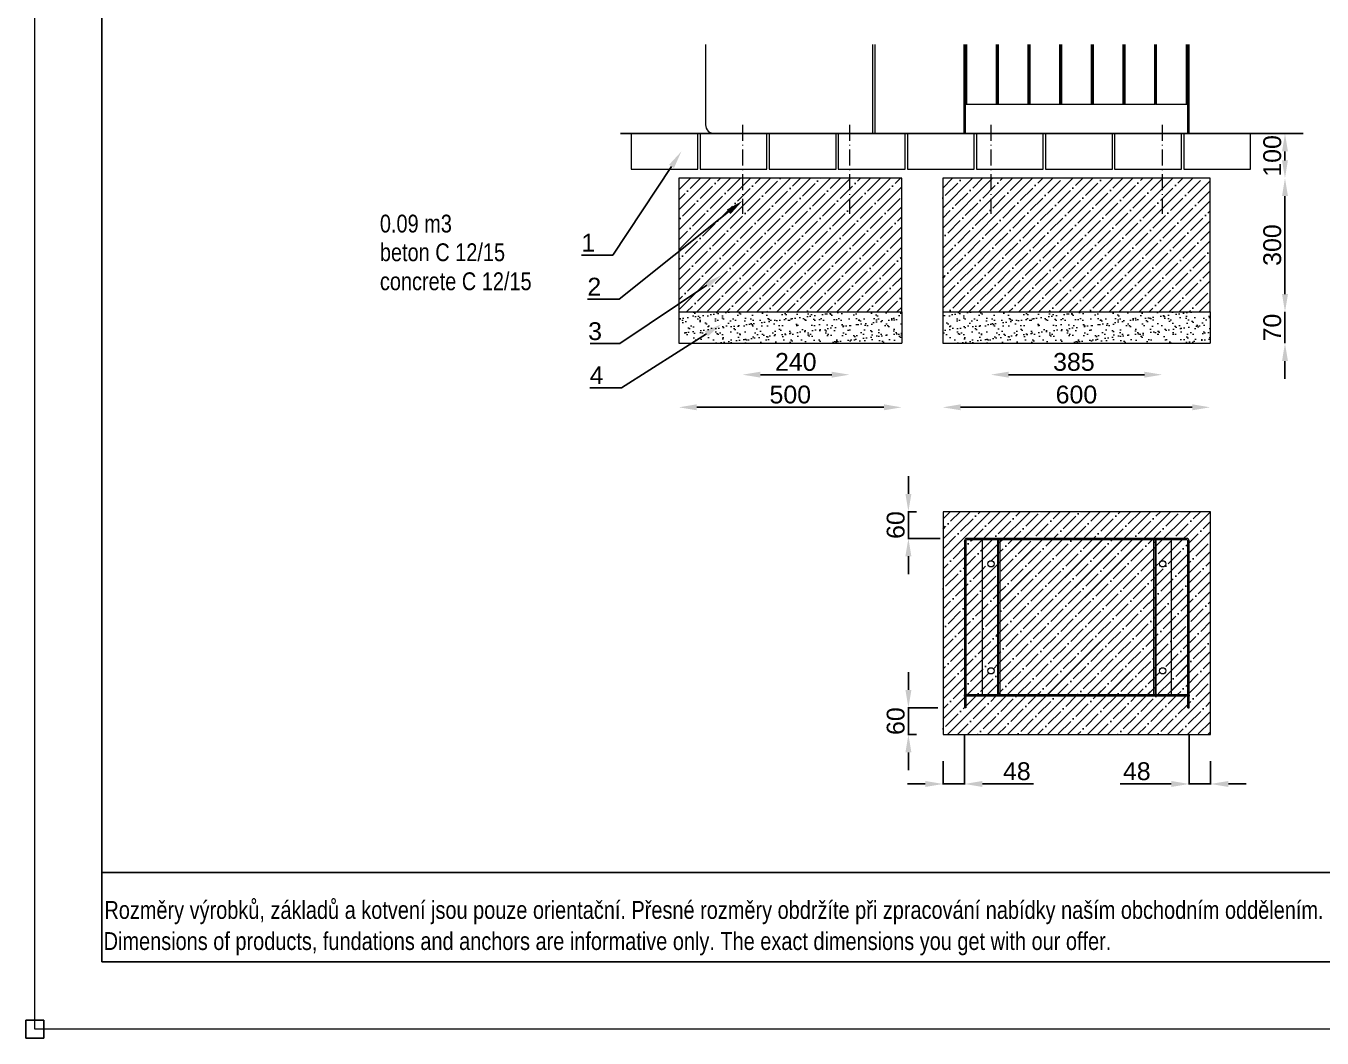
# Model space of a CAD drawing. Header units: millimetres. Extents: x -1511 to 5721, y -19897 to 4144.
# Drawn here: x -20 to 2888, y -20 to 2251 of the extents above; entities that cross this region are included whole.
import ezdxf
from ezdxf import colors
from ezdxf.entities.mleader import LeaderData, LeaderLine
from ezdxf.math import Vec2, Vec3

# ---------------------------------------------------------------- set-up
doc = ezdxf.new("R2010")
doc.units = ezdxf.units.MM
doc.linetypes.add('ACAD_ISO10W100', pattern=[18.5, 12, -3, 0.5, -3])
doc.linetypes.add('INCONTINUOUS', pattern=[200000.001, 200000, -0.001])
for name, color, linetype in [('KOTY', 3, 'INCONTINUOUS'), ('OBRYSOVA', 7, 'Continuous'), ('OSY', 1, 'ACAD_ISO10W100'), ('POSTAVY ATD', 8, 'Continuous'), ('SRAFY', 30, 'Continuous')]:
    doc.layers.add(name, color=color, linetype=linetype)
doc.layers.add('Nekreslit', color=6, linetype='Continuous', plot=False)
doc.styles.add('SEACAD_Arial', font='arial.ttf', dxfattribs={"width": 0.8})
doc.styles.get("Standard").update_dxf_attribs({"font": 'arial.ttf'})
doc.dimstyles.new('PROFI_CSN', dxfattribs={"dimscale": 0, "dimtxt": 3.5, "dimasz": 3, "dimexe": 1, "dimexo": 0, "dimgap": 1.5, "dimtad": 1, "dimlfac": -1, "dimdsep": 46, "dimtxsty": 'Standard', "dimcen": 0, "dimdle": 1, "dimclrd": 256, "dimclre": 256, "dimclrt": 256, "dimadec": 0, "dimazin": 0, "dimtfac": 0.6, "dimtmove": 0, "dimatfit": 1, "dimfxl": 1, "dimtolj": 1, "dimarcsym": 0})
pattern_1 = [(45, (3788.68, 1193.34), (-13.47038, 13.47038), []), (45, (3793.17, 1193.34), (-13.47038, 13.47038), []), (45, (3797.66, 1193.34), (-13.47038, 13.47038), []), (45, (3802.15, 1193.34), (-13.47038, 13.47038), [])]
pattern_2 = [(45, (-50, 0), (-22.45064, 22.45064), []), (45, (-27.55, 0), (-22.45064, 22.45064), [39.6875, -7.9375, 0, -7.9375])]

# ---------------------------------------------------------------- blocks, each defined once
blk = doc.blocks.new('*D1')
at = {"layer": 'DEFPOINTS', "color": 0, "transparency": 16777216}
for p in [(2560, 1608.9), (2804.9, 1608.9), (2560, 1538.9)]:
    blk.add_point(p, dxfattribs=at)
at = {"layer": 'KOTY', "color": 7, "lineweight": -2, "transparency": 16777216}
for p, q in [((2804.9, 1648.9), (2804.9, 1688.9)), ((2804.9, 1538.9), (2804.9, 1608.9)), ((2804.9, 1498.9), (2804.9, 1458.9))]:
    blk.add_line(p, q, dxfattribs=at)
at = {"layer": 'KOTY', "color": 7, "transparency": 16777216}
for points in [[(2798.3, 1648.9), (2811.6, 1648.9), (2804.9, 1608.9)], [(2798.3, 1498.9), (2811.6, 1498.9), (2804.9, 1538.9)]]:
    blk.add_solid(points, dxfattribs=at)
at = {"layer": 'KOTY', "color": 7, "lineweight": 13, "transparency": 16777216, "insert": (2776.5, 1573.9), "char_height": 40, "attachment_point": 5, "rotation": 90}
blk.add_mtext('\\A1;70', dxfattribs=at)
blk = doc.blocks.new('*D6')
at = {"layer": 'DEFPOINTS', "color": 0, "transparency": 16777216}
for p in [(2560, 1909), (2804.9, 1909), (2560, 1608.9)]:
    blk.add_point(p, dxfattribs=at)
at = {"layer": 'KOTY', "color": 7, "lineweight": -2, "transparency": 16777216}
blk.add_line((2804.9, 1648.9), (2804.9, 1869), dxfattribs=at)
at = {"layer": 'KOTY', "color": 7, "transparency": 16777216}
for points in [[(2798.3, 1869), (2811.6, 1869), (2804.9, 1909)], [(2798.3, 1648.9), (2811.6, 1648.9), (2804.9, 1608.9)]]:
    blk.add_solid(points, dxfattribs=at)
at = {"layer": 'KOTY', "color": 7, "lineweight": 15, "transparency": 16777216, "insert": (2776.5, 1759), "char_height": 40, "attachment_point": 5, "rotation": 90}
blk.add_mtext('\\A1;300', dxfattribs=at)
blk = doc.blocks.new('*D7')
at = {"layer": 'DEFPOINTS', "color": 0, "transparency": 16777216}
for p in [(2037, 1538.9), (2637, 1538.9), (2637, 1395)]:
    blk.add_point(p, dxfattribs=at)
at = {"layer": 'KOTY', "color": 7, "lineweight": -2, "transparency": 16777216}
blk.add_line((2077, 1395), (2597, 1395), dxfattribs=at)
at = {"layer": 'KOTY', "color": 7, "transparency": 16777216}
for points in [[(2077, 1401.7), (2077, 1388.4), (2037, 1395)], [(2597, 1401.7), (2597, 1388.4), (2637, 1395)]]:
    blk.add_solid(points, dxfattribs=at)
at = {"layer": 'KOTY', "color": 7, "lineweight": 15, "transparency": 16777216, "insert": (2337, 1423.5), "char_height": 40, "attachment_point": 5}
blk.add_mtext('\\A1;600', dxfattribs=at)
blk = doc.blocks.new('*D9')
at = {"layer": 'DEFPOINTS', "color": 0, "transparency": 16777216}
for p in [(2410, 2009), (2410, 1909), (2804.9, 1909)]:
    blk.add_point(p, dxfattribs=at)
at = {"layer": 'POSTAVY ATD', "color": 7, "lineweight": -2, "transparency": 16777216}
blk.add_line((2804.9, 1969), (2804.9, 1949), dxfattribs=at)
at = {"layer": 'POSTAVY ATD', "color": 7, "transparency": 16777216}
for points in [[(2798.3, 1969), (2811.6, 1969), (2804.9, 2009)], [(2798.3, 1949), (2811.6, 1949), (2804.9, 1909)]]:
    blk.add_solid(points, dxfattribs=at)
at = {"layer": 'POSTAVY ATD', "color": 7, "lineweight": 15, "transparency": 16777216, "insert": (2776.5, 1959), "char_height": 40, "attachment_point": 5, "rotation": 90}
blk.add_mtext('\\A1;100', dxfattribs=at)
blk = doc.blocks.new('*D10')
at = {"layer": 'DEFPOINTS', "color": 0, "transparency": 16777216}
for p in [(2144.6, 1829), (2529.4, 1829), (2529.4, 1468.2)]:
    blk.add_point(p, dxfattribs=at)
at = {"layer": 'KOTY', "color": 7, "lineweight": -2, "transparency": 16777216}
blk.add_line((2184.6, 1468.2), (2489.4, 1468.2), dxfattribs=at)
at = {"layer": 'KOTY', "color": 7, "transparency": 16777216}
for points in [[(2184.6, 1474.9), (2184.6, 1461.6), (2144.6, 1468.2)], [(2489.4, 1474.9), (2489.4, 1461.6), (2529.4, 1468.2)]]:
    blk.add_solid(points, dxfattribs=at)
at = {"layer": 'KOTY', "color": 7, "lineweight": 15, "transparency": 16777216, "insert": (2331.3, 1496.7), "char_height": 40, "attachment_point": 5}
blk.add_mtext('\\A1;385', dxfattribs=at)
blk = doc.blocks.new('*D24')
at = {"layer": 'DEFPOINTS', "color": 0, "transparency": 16777216}
for p in [(1445, 1538.9), (1945, 1538.9), (1945, 1395)]:
    blk.add_point(p, dxfattribs=at)
at = {"layer": 'KOTY', "color": 7, "lineweight": -2, "transparency": 16777216}
blk.add_line((1485, 1395), (1905, 1395), dxfattribs=at)
at = {"layer": 'KOTY', "color": 7, "transparency": 16777216}
for points in [[(1485, 1401.7), (1485, 1388.4), (1445, 1395)], [(1905, 1401.7), (1905, 1388.4), (1945, 1395)]]:
    blk.add_solid(points, dxfattribs=at)
at = {"layer": 'KOTY', "color": 7, "lineweight": 15, "transparency": 16777216, "insert": (1695, 1423.5), "char_height": 40, "attachment_point": 5}
blk.add_mtext('\\A1;500', dxfattribs=at)
blk = doc.blocks.new('*D25')
at = {"layer": 'DEFPOINTS', "color": 0, "transparency": 16777216}
for p in [(1588, 1829), (1828, 1829), (1828, 1468.2)]:
    blk.add_point(p, dxfattribs=at)
at = {"layer": 'KOTY', "color": 7, "lineweight": -2, "transparency": 16777216}
blk.add_line((1628, 1468.2), (1788, 1468.2), dxfattribs=at)
at = {"layer": 'KOTY', "color": 7, "transparency": 16777216}
for points in [[(1628, 1474.9), (1628, 1461.6), (1588, 1468.2)], [(1788, 1474.9), (1788, 1461.6), (1828, 1468.2)]]:
    blk.add_solid(points, dxfattribs=at)
at = {"layer": 'KOTY', "color": 7, "lineweight": 15, "transparency": 16777216, "insert": (1707.3, 1496.6), "char_height": 40, "attachment_point": 5}
blk.add_mtext('\\A1;240', dxfattribs=at)
blk = doc.blocks.new('*D29')
at = {"layer": 'DEFPOINTS', "color": 0, "transparency": 16777216}
for p in [(1960, 1160.9), (2037.9, 1160.9), (2090.9, 1100.9)]:
    blk.add_point(p, dxfattribs=at)
at = {"layer": 'KOTY', "color": 7, "lineweight": -2, "transparency": 16777216}
for p, q in [((1960, 1200.9), (1960, 1240.9)), ((1977.9, 1160.9), (1959, 1160.9)), ((1960, 1100.9), (1960, 1160.9)), ((2030.9, 1100.9), (1959, 1100.9)), ((1960, 1060.9), (1960, 1020.9))]:
    blk.add_line(p, q, dxfattribs=at)
at = {"layer": 'KOTY', "color": 7, "transparency": 16777216}
for points in [[(1953.3, 1200.9), (1966.7, 1200.9), (1960, 1160.9)], [(1953.3, 1060.9), (1966.7, 1060.9), (1960, 1100.9)]]:
    blk.add_solid(points, dxfattribs=at)
at = {"layer": 'KOTY', "color": 7, "lineweight": 15, "transparency": 16777216, "insert": (1931.6, 1130.9), "char_height": 40, "attachment_point": 5, "rotation": 90}
blk.add_mtext('\\A1;60', dxfattribs=at)
blk = doc.blocks.new('*D30')
at = {"layer": 'DEFPOINTS', "color": 0, "transparency": 16777216}
for p in [(2085.9, 720.9), (2037.9, 660.9), (2085.9, 550)]:
    blk.add_point(p, dxfattribs=at)
at = {"layer": 'KOTY', "color": 7, "lineweight": -2, "transparency": 16777216}
for p, q in [((2085.9, 660.9), (2085.9, 549)), ((2037.9, 600.9), (2037.9, 549)), ((1997.9, 550), (1957.9, 550)), ((2037.9, 550), (2085.9, 550)), ((2125.9, 550), (2240.8, 550))]:
    blk.add_line(p, q, dxfattribs=at)
at = {"layer": 'KOTY', "color": 7, "transparency": 16777216}
for points in [[(1997.9, 556.7), (1997.9, 543.3), (2037.9, 550)], [(2125.9, 556.7), (2125.9, 543.3), (2085.9, 550)]]:
    blk.add_solid(points, dxfattribs=at)
at = {"layer": 'KOTY', "color": 7, "lineweight": 15, "transparency": 16777216, "insert": (2203.3, 578.4), "char_height": 40, "attachment_point": 5}
blk.add_mtext('\\A1;48', dxfattribs=at)
blk = doc.blocks.new('*D32')
at = {"layer": 'DEFPOINTS', "color": 0, "transparency": 16777216}
for p in [(2085.9, 720.9), (1960, 661), (2037.9, 661)]:
    blk.add_point(p, dxfattribs=at)
at = {"layer": 'KOTY', "color": 7, "lineweight": -2, "transparency": 16777216}
for p, q in [((1960, 760.9), (1960, 800.9)), ((2025.9, 720.9), (1959, 720.9)), ((1960, 720.9), (1960, 661)), ((1977.9, 661), (1959, 661)), ((1960, 621), (1960, 581))]:
    blk.add_line(p, q, dxfattribs=at)
at = {"layer": 'KOTY', "color": 7, "transparency": 16777216}
for points in [[(1953.3, 760.9), (1966.7, 760.9), (1960, 720.9)], [(1953.3, 621), (1966.7, 621), (1960, 661)]]:
    blk.add_solid(points, dxfattribs=at)
at = {"layer": 'KOTY', "color": 7, "lineweight": 15, "transparency": 16777216, "insert": (1931.6, 691), "char_height": 40, "attachment_point": 5, "rotation": 90}
blk.add_mtext('\\A1;60', dxfattribs=at)
blk = doc.blocks.new('*D39')
at = {"layer": 'DEFPOINTS', "color": 0, "transparency": 16777216}
for p in [(2589.9, 720.9), (2637.9, 660.9), (2637.9, 550)]:
    blk.add_point(p, dxfattribs=at)
at = {"layer": 'KOTY', "color": 7, "lineweight": -2, "transparency": 16777216}
for p, q in [((2589.9, 660.9), (2589.9, 549)), ((2637.9, 600.9), (2637.9, 549)), ((2549.9, 550), (2434.9, 550)), ((2637.9, 550), (2589.9, 550)), ((2677.9, 550), (2717.9, 550))]:
    blk.add_line(p, q, dxfattribs=at)
at = {"layer": 'KOTY', "color": 7, "transparency": 16777216}
for points in [[(2549.9, 556.7), (2549.9, 543.3), (2589.9, 550)], [(2677.9, 556.7), (2677.9, 543.3), (2637.9, 550)]]:
    blk.add_solid(points, dxfattribs=at)
at = {"layer": 'KOTY', "color": 7, "lineweight": 15, "transparency": 16777216, "insert": (2472.4, 578.4), "char_height": 40, "attachment_point": 5}
blk.add_mtext('\\A1;48', dxfattribs=at)

msp = doc.modelspace()

# ---------------------------------------------------------------- hatches: boundary and pattern name
at = {"transparency": 33554610}
h = msp.add_hatch(dxfattribs=at)
h.set_pattern_fill('ANSI35', color=9, scale=5)
h.set_pattern_definition([(45, (-123.966, -9e-13), (-22.45064, 22.45064), []), (45, (-101.515, -9e-13), (-22.45064, 22.45064), [39.6875, -7.9375, 0, -7.9375])])
h.paths.add_polyline_path([(1945, 1909), (1445, 1909), (1445, 1608.9), (1945, 1608.9)])
h = msp.add_hatch(dxfattribs=at)
h.set_pattern_fill('ANSI35', color=9, scale=5)
h.set_pattern_definition([(45, (4540.318, -100), (-22.45064, 22.45064), []), (45, (4562.77, -100), (-22.45064, 22.45064), [39.6875, -7.9375, 0, -7.9375])])
h.paths.add_polyline_path([(2037, 1608.9), (2637, 1608.9), (2637, 1909), (2037, 1909)])
h = msp.add_hatch(dxfattribs=at)
h.set_pattern_fill('ANSI35', color=9, scale=5)
h.set_pattern_definition(pattern_2)
h.paths.add_polyline_path([(2037.9, 660.9), (2637.9, 660.9), (2637.9, 1160.9), (2037.9, 1160.9)])
h.paths.add_polyline_path([(2125.5, 1097.9), (2090.9, 1097.9, 0.414214), (2088.9, 1095.9), (2088.9, 749.9), (2125.5, 749.9)], flags=16)
h.paths.add_polyline_path([(2588.3, 746.9), (2588.3, 750), (2586.9, 750), (2087.5, 746.9)], flags=16)
edge = h.paths.add_edge_path(flags=16)
edge.add_line((2160.5, 1092.9), (2162.5, 1097.9))
edge.add_line((2162.5, 1097.9), (2162.5, 755.6))
edge.add_spline(control_points=[(2162.5, 755.6), (2162.5, 755.4), (2162.5, 755.2), (2162.5, 754.9)], knot_values=[0, 0, 0, 0, 0.113095, 0.113095, 0.113095, 0.113095], degree=3, periodic=0)
edge.add_line((2162.5, 754.9), (2162.5, 755.6))
edge.add_spline(control_points=[(2162.5, 755.6), (2162.5, 755.8), (2162.4, 756.1), (2162.4, 756.6), (2162.3, 757), (2162.1, 757.2), (2161.9, 757.3), (2161.7, 757.3), (2161.4, 757.1), (2161.1, 756.8), (2160.7, 756.3), (2160.5, 755.6), (2160.5, 755.1), (2160.5, 754.9)], knot_values=[0.113095, 0.113095, 0.113095, 0.113095, 0.184451, 0.293735, 0.375394, 0.437312, 0.489201, 0.541225, 0.591165, 0.663476, 0.763331, 0.917969, 1, 1, 1, 1], degree=3, periodic=0)
edge.add_spline(control_points=[(2160.5, 754.9), (2160.5, 755.1), (2160.5, 755.5), (2160.9, 756.1), (2161.5, 756.6), (2162, 756.8), (2162.3, 756.9)], knot_values=[0, 0, 0, 0, 0.194891, 0.403606, 0.684341, 1, 1, 1, 1], degree=3, periodic=0)
edge.add_spline(control_points=[(2162.5, 755.6), (2162.5, 755.8), (2162.4, 756.1), (2162.4, 756.6), (2162.3, 757), (2162.1, 757.2), (2161.9, 757.3), (2161.7, 757.3), (2161.4, 757.1), (2161.1, 756.8), (2160.7, 756.3), (2160.5, 755.6), (2160.5, 755.1), (2160.5, 754.9)], knot_values=[0.113095, 0.113095, 0.113095, 0.113095, 0.184451, 0.293735, 0.375394, 0.437312, 0.489201, 0.541225, 0.591165, 0.663476, 0.763331, 0.917969, 1, 1, 1, 1], degree=3, periodic=0)
edge.add_line((2160.5, 754.9), (2160.5, 1092.9))
h.paths.add_polyline_path([(2138.5, 1043.9, -1), (2152.5, 1043.9, -1)], flags=16)
h.paths.add_polyline_path([(2152.5, 803.9, -1), (2138.5, 803.9, -1)], flags=16)
h.paths.add_polyline_path([(2088.9, 746.8), (2088.9, 720.9), (2085.9, 720.9), (2085.9, 746.8)], flags=16)
edge = h.paths.add_edge_path(flags=16)
edge.add_spline(control_points=[(2513.3, 1092.2), (2513.2, 1092.5), (2513.3, 1092.7), (2513.3, 1092.9)], knot_values=[0, 0, 0, 0, 0.113095, 0.113095, 0.113095, 0.113095], degree=3, periodic=0)
edge.add_line((2513.3, 1092.9), (2513.3, 1092.2))
edge.add_spline(control_points=[(2513.3, 1092.2), (2513.3, 1092.1), (2513.3, 1091.7), (2513.3, 1091.3), (2513.4, 1091), (2513.4, 1091)], knot_values=[0.113095, 0.113095, 0.113095, 0.113095, 0.184451, 0.293735, 0.349777, 0.349777, 0.349777, 0.349777], degree=3, periodic=0)
edge.add_spline(control_points=[(2513.4, 1091), (2513.7, 1091.1), (2514.2, 1091.3), (2514.8, 1091.8), (2515.2, 1092.4), (2515.2, 1092.7), (2515.3, 1092.9)], knot_values=[0.048573, 0.048573, 0.048573, 0.048573, 0.352116, 0.617896, 0.815492, 1, 1, 1, 1], degree=3, periodic=0)
edge.add_line((2515.3, 1092.9), (2515.3, 754.9))
edge.add_line((2515.3, 754.9), (2513.3, 749.9))
edge.add_line((2513.3, 749.9), (2513.3, 1092.2))
h.paths.add_polyline_path([(2537.3, 1043.9, -1), (2523.3, 1043.9, -1)], flags=16)
h.paths.add_polyline_path([(2537.3, 803.9, -1), (2523.3, 803.9, -1)], flags=16)
h.paths.add_polyline_path([(2586.9, 746.8), (2589.9, 746.8), (2589.9, 720.9), (2586.9, 720.9)], flags=16)
at = {"linetype": 'Continuous', "lineweight": 0}
h = msp.add_hatch(dxfattribs=at)
h.set_pattern_fill('DIN 201 OCEL A OCELOVÁ LITINA', style=0, pattern_type=2)
h.set_pattern_definition(pattern_1)
edge = h.paths.add_edge_path(flags=0)
edge.add_line((2584.9, 1100.9), (2090.9, 1100.9))
edge.add_arc((2090.9, 1095.9), 5, 90, 180)
edge.add_line((2085.9, 1095.9), (2085.9, 750))
edge.add_line((2085.9, 750), (2088.9, 750))
edge.add_line((2088.9, 750), (2088.9, 1095.9))
edge.add_arc((2090.9, 1095.9), 2, 90, 180, ccw=False)
edge.add_line((2090.9, 1097.9), (2584.9, 1097.9))
edge.add_arc((2584.9, 1095.9), 2, 0, 90, ccw=False)
edge.add_line((2586.9, 1095.9), (2586.9, 750))
edge.add_line((2586.9, 750), (2589.9, 750))
edge.add_line((2589.9, 750), (2589.9, 1095.9))
edge.add_arc((2584.9, 1095.9), 5, 0, 90)
at = {"transparency": 33554610}
h = msp.add_hatch(dxfattribs=at)
h.set_pattern_fill('ANSI35', color=9, scale=5)
h.set_pattern_definition(pattern_2)
h.paths.add_polyline_path([(2125.5, 1097.9), (2090.9, 1097.9, 0.414214), (2088.9, 1095.9), (2088.9, 749.9), (2125.5, 749.9)])
h.paths.add_polyline_path([(2165.5, 749.9), (2510.3, 749.9), (2510.3, 1097.9), (2165.5, 1097.9)])
h.paths.add_polyline_path([(2550.3, 749.9), (2586.9, 749.9), (2586.9, 750), (2586.9, 1095.9, 0.414214), (2584.9, 1097.9), (2550.3, 1097.9)])
at = {"linetype": 'Continuous', "lineweight": 0}
h = msp.add_hatch(dxfattribs=at)
h.set_pattern_fill('DIN 201 OCEL A OCELOVÁ LITINA', style=0, pattern_type=2)
h.set_pattern_definition(pattern_1)
h.paths.add_polyline_path([(2088.9, 746.8), (2085.9, 746.8), (2085.9, 720.9), (2088.9, 720.9)], flags=0)
h = msp.add_hatch(dxfattribs=at)
h.set_pattern_fill('DIN 201 OCEL A OCELOVÁ LITINA', style=0, pattern_type=2)
h.set_pattern_definition(pattern_1)
h.paths.add_polyline_path([(2087.5, 746.9), (2588.3, 746.9), (2588.3, 749.9), (2087.5, 749.9)], flags=0)
h = msp.add_hatch(dxfattribs=at)
h.set_pattern_fill('DIN 201 OCEL A OCELOVÁ LITINA', style=0, pattern_type=2)
h.set_pattern_definition(pattern_1)
h.paths.add_polyline_path([(2586.9, 720.9), (2589.9, 720.9), (2589.9, 746.8), (2586.9, 746.8)], flags=0)
at = {"layer": 'SRAFY', "lineweight": 15}
h = msp.add_hatch(dxfattribs=at)
h.set_pattern_fill('AR-SAND', color=9, scale=0.5, style=0)
h.set_pattern_definition([(37.5, (78.035, -9e-13), (-0.80002, 24.47066), [0, -19.304, 0, -21.59, 0, -20.6375]), (7.5, (78.035, -9e-13), (22.47616, 35.84126), [0, -10.414, 0, -17.399, 0, -6.6675]), (327.5, (62.414, -9e-13), (39.54962, 0.07186), [0, -6.35, 0, -22.86, 0, -29.845]), (317.5, (62.414, -9e-13), (38.1778, 11.14647), [0, -3.175, 0, -14.986, 0, -17.145])])
h.paths.add_polyline_path([(1445, 1608.9), (1445, 1538.9), (1945, 1538.9), (1945, 1608.9)])
h = msp.add_hatch(dxfattribs=at)
h.set_pattern_fill('AR-SAND', color=9, scale=0.5, style=0)
h.set_pattern_definition([(37.5, (620.035, 9e-13), (-0.80002, 24.47066), [0, -19.304, 0, -21.59, 0, -20.6375]), (7.5, (620.035, 9e-13), (22.47616, 35.84126), [0, -10.414, 0, -17.399, 0, -6.6675]), (327.5, (604.414, 9e-13), (39.54962, 0.07186), [0, -6.35, 0, -22.86, 0, -29.845]), (317.5, (604.414, 9e-13), (38.17782, 11.14647), [0, -3.175, 0, -14.986, 0, -17.145])])
h.paths.add_polyline_path([(2037, 1608.9), (2037, 1538.9), (2637, 1538.9), (2637, 1608.9)])

# ---------------------------------------------------------------- linework, layer by layer
at = {"color": 7, "linetype": 'Continuous', "lineweight": 15}
for p, q in [((1505, 2209), (1505, 2029)), ((1880, 2009), (1880, 2209)), ((1885, 2209), (1885, 2009)), ((2085, 2029), (2085, 2209)), ((2088, 2029), (2088, 2209)), ((2089, 2074.5), (2089, 2209)), ((2091, 2074.5), (2091, 2209)), ((2157, 2209), (2157, 2074.5)), ((2159, 2209), (2159, 2074.5)), ((2160, 2074.5), (2160, 2209)), ((2162, 2074.5), (2162, 2209)), ((2228, 2209), (2228, 2074.5)), ((2230, 2209), (2230, 2074.5)), ((2231, 2074.5), (2231, 2209)), ((2233, 2074.5), (2233, 2209)), ((2299, 2209), (2299, 2074.5)), ((2301, 2209), (2301, 2074.5)), ((2302, 2074.5), (2302, 2209)), ((2304, 2074.5), (2304, 2209)), ((2370, 2209), (2370, 2074.5)), ((2372, 2209), (2372, 2074.5)), ((2373, 2074.5), (2373, 2209)), ((2375, 2074.5), (2375, 2209)), ((2441, 2209), (2441, 2074.5)), ((2443, 2209), (2443, 2074.5)), ((2444, 2074.5), (2444, 2209)), ((2446, 2074.5), (2446, 2209)), ((2512, 2209), (2512, 2074.5)), ((2514, 2209), (2514, 2074.5)), ((2515, 2074.5), (2515, 2209)), ((2517, 2074.5), (2517, 2209)), ((2583, 2209), (2583, 2074.5)), ((2585, 2209), (2585, 2074.5)), ((2586, 2209), (2586, 2029)), ((2589, 2209), (2589, 2029)), ((2088, 2109), (2089, 2109)), ((2159, 2109), (2160, 2109)), ((2230, 2109), (2231, 2109)), ((2301, 2109), (2302, 2109)), ((2372, 2109), (2373, 2109)), ((2443, 2109), (2444, 2109)), ((2514, 2109), (2515, 2109)), ((2585, 2109), (2586, 2109)), ((2091, 2074.5), (2089, 2074.5)), ((2157, 2074.5), (2091, 2074.5)), ((2159, 2074.5), (2157, 2074.5)), ((2162, 2074.5), (2160, 2074.5)), ((2228, 2074.5), (2162, 2074.5)), ((2230, 2074.5), (2228, 2074.5)), ((2233, 2074.5), (2231, 2074.5)), ((2299, 2074.5), (2233, 2074.5)), ((2301, 2074.5), (2299, 2074.5)), ((2304, 2074.5), (2302, 2074.5)), ((2370, 2074.5), (2304, 2074.5)), ((2372, 2074.5), (2370, 2074.5)), ((2375, 2074.5), (2373, 2074.5)), ((2441, 2074.5), (2375, 2074.5)), ((2443, 2074.5), (2441, 2074.5)), ((2446, 2074.5), (2444, 2074.5)), ((2512, 2074.5), (2446, 2074.5)), ((2514, 2074.5), (2512, 2074.5)), ((2517, 2074.5), (2515, 2074.5)), ((2583, 2074.5), (2517, 2074.5)), ((2585, 2074.5), (2583, 2074.5)), ((1525, 2009), (1530.9, 2009)), ((1880, 2009), (1530.9, 2009)), ((1885, 2009), (1880, 2009)), ((2088, 2029), (2085, 2029)), ((2085, 2009), (2085, 2029)), ((2085, 2009), (2088, 2009)), ((2088, 2009), (2088, 2029)), ((2586, 2009), (2088, 2009)), ((2589, 2029), (2586, 2029)), ((2586, 2029), (2586, 2009)), ((2589, 2009), (2586, 2009)), ((2589, 2029), (2589, 2009)), ((2085.9, 1095.9), (2085.9, 750)), ((2088.9, 1095.9), (2088.9, 750)), ((2584.9, 1100.9), (2090.9, 1100.9)), ((2584.9, 1097.9), (2090.9, 1097.9)), ((2125.5, 1097.9), (2125.5, 749.9)), ((2160.5, 1092.9), (2160.5, 1097.9)), ((2160.5, 754.9), (2160.5, 1092.9)), ((2162.5, 749.9), (2162.5, 1097.9)), ((2165.5, 1097.9), (2165.5, 749.9)), ((2510.3, 749.9), (2510.3, 1097.9)), ((2513.3, 1097.9), (2513.3, 749.9)), ((2515.3, 1097.9), (2515.3, 1092.9)), ((2515.3, 1092.9), (2515.3, 754.9)), ((2550.3, 749.9), (2550.3, 1097.9)), ((2586.9, 750), (2586.9, 1095.9)), ((2589.9, 750), (2589.9, 1095.9)), ((2085.9, 750), (2088.9, 750)), ((2085.9, 746.8), (2085.9, 750)), ((2088.9, 746.8), (2085.9, 746.8)), ((2085.9, 746.8), (2085.9, 720.9)), ((2087.5, 746.9), (2087.5, 749.9)), ((2588.3, 749.9), (2087.5, 749.9)), ((2588.3, 746.9), (2087.5, 746.9)), ((2088.9, 749.9), (2088.9, 750)), ((2088.9, 746.8), (2088.9, 746.9)), ((2088.9, 746.8), (2088.9, 720.9)), ((2160.5, 749.9), (2160.5, 754.9)), ((2515.3, 754.9), (2515.3, 749.9)), ((2586.9, 750), (2589.9, 750)), ((2586.9, 750), (2586.9, 749.9)), ((2586.9, 746.9), (2586.9, 746.8)), ((2589.9, 746.8), (2586.9, 746.8)), ((2586.9, 720.9), (2586.9, 746.8)), ((2588.3, 746.9), (2588.3, 749.9)), ((2589.9, 750), (2589.9, 746.8)), ((2589.9, 720.9), (2589.9, 746.8)), ((2088.9, 720.9), (2085.9, 720.9)), ((2586.9, 720.9), (2589.9, 720.9))]:
    msp.add_line(p, q, dxfattribs=at)
for centre in [(2145.5, 1043.9), (2530.3, 1043.9), (2145.5, 803.9), (2530.3, 803.9)]:
    msp.add_circle(centre, 7, dxfattribs=at)
for centre, radius, start, end in [((1525, 2029), 20, 180, 270), ((2090.9, 1095.9), 5, 90, 180), ((2090.9, 1095.9), 2, 90, 180), ((2584.9, 1095.9), 5, 0, 90), ((2584.9, 1095.9), 2, 0, 90)]:
    msp.add_arc(centre, radius, start, end, dxfattribs=at)
for points, knots in [([(2160.5, 1092.9), (2160.5, 1092.8), (2160.5, 1092.4), (2160.8, 1091.9), (2161.4, 1091.4), (2162, 1091), (2162.3, 1090.9), (2162.3, 1090.9)], [0, 0, 0, 0, 0.171935, 0.342845, 0.617583, 0.989417, 1, 1, 1, 1]), ([(2160.5, 1092.9), (2160.5, 1092.6), (2160.5, 1091.9), (2160.9, 1091.2), (2161.2, 1090.9), (2161.6, 1090.7), (2161.8, 1090.6), (2162, 1090.6), (2162.2, 1090.7), (2162.4, 1091), (2162.4, 1091.6), (2162.5, 1092.3), (2162.5, 1092.8), (2162.5, 1092.9)], [0, 0, 0, 0, 0.184451, 0.293735, 0.375394, 0.437312, 0.489201, 0.541225, 0.591165, 0.663476, 0.763331, 0.917969, 1, 1, 1, 1]), ([(2513.3, 1092.9), (2513.3, 1092.6), (2513.2, 1091.9), (2513.3, 1091.2), (2513.4, 1090.9), (2513.6, 1090.7), (2513.8, 1090.6), (2514, 1090.6), (2514.3, 1090.7), (2514.6, 1091), (2515, 1091.6), (2515.2, 1092.3), (2515.2, 1092.8), (2515.3, 1092.9)], [0, 0, 0, 0, 0.184451, 0.293735, 0.375394, 0.437312, 0.489201, 0.541225, 0.591165, 0.663476, 0.763331, 0.917969, 1, 1, 1, 1]), ([(2513.3, 1090.9), (2513.6, 1091), (2514.1, 1091.2), (2514.8, 1091.8), (2515.2, 1092.4), (2515.2, 1092.7), (2515.3, 1092.9)], [0, 0, 0, 0, 0.352116, 0.617896, 0.815492, 1, 1, 1, 1]), ([(2162.5, 754.9), (2162.5, 755.3), (2162.5, 755.9), (2162.4, 756.6), (2162.3, 757), (2162.1, 757.2), (2161.9, 757.3), (2161.7, 757.3), (2161.4, 757.1), (2161.1, 756.8), (2160.7, 756.3), (2160.5, 755.6), (2160.5, 755.1), (2160.5, 754.9)], [0, 0, 0, 0, 0.184451, 0.293735, 0.375394, 0.437312, 0.489201, 0.541225, 0.591165, 0.663476, 0.763331, 0.917969, 1, 1, 1, 1]), ([(2162.3, 756.9), (2162, 756.8), (2161.5, 756.6), (2160.9, 756.1), (2160.5, 755.5), (2160.5, 755.1), (2160.5, 754.9)], [0, 0, 0, 0, 0.315659, 0.596394, 0.805109, 1, 1, 1, 1]), ([(2515.3, 754.9), (2515.2, 755.3), (2515.2, 755.9), (2514.8, 756.6), (2514.5, 757), (2514.1, 757.2), (2513.9, 757.3), (2513.7, 757.3), (2513.5, 757.1), (2513.3, 756.8), (2513.3, 756.3), (2513.3, 755.6), (2513.3, 755.1), (2513.3, 754.9)], [0, 0, 0, 0, 0.184451, 0.293735, 0.375394, 0.437312, 0.489201, 0.541225, 0.591165, 0.663476, 0.763331, 0.917969, 1, 1, 1, 1]), ([(2515.3, 754.9), (2515.2, 755.1), (2515.2, 755.4), (2514.9, 756), (2514.3, 756.5), (2513.7, 756.8), (2513.4, 756.9), (2513.4, 756.9)], [0, 0, 0, 0, 0.1719351, 0.342845, 0.6175835, 0.9894174, 1, 1, 1, 1])]:
    msp.add_open_spline(points, degree=3, knots=knots, dxfattribs=at)
at = {"layer": 'Nekreslit'}
msp.add_line((150.6, 351.1), (4190.6, 351.1), dxfattribs=at)
at = {"layer": 'Nekreslit', "color": 4, "lineweight": 15}
msp.add_lwpolyline([(5700.6, 0), (0, 0), (0, 4123.6), (5700.6, 4123.6)], close=True, dxfattribs=at)
at = {"layer": 'Nekreslit'}
msp.add_lwpolyline([(150.6, 151.1), (4190.6, 151.1), (4190.6, 4001.1), (150.6, 4001.1)], close=True, dxfattribs=at)
at = {"layer": 'OBRYSOVA'}
msp.add_lwpolyline([(-20, -20), (20, -20), (20, 20), (-20, 20)], close=True, dxfattribs=at)
at = {"layer": 'OSY', "color": 0, "lineweight": 15, "ltscale": 3}
for p, q in [((1588, 2029), (1588, 1829)), ((1828, 2029), (1828, 1829)), ((2144.6, 2029), (2144.6, 1829)), ((2529.4, 2029), (2529.4, 1829))]:
    msp.add_line(p, q, dxfattribs=at)
at = {"layer": 'POSTAVY ATD'}
msp.add_line((1313.7, 2009), (2846, 2009), dxfattribs=at)
at = {"layer": 'POSTAVY ATD', "color": 9, "lineweight": 15}
for p, q in [((1445, 1608.9), (1445, 1538.9)), ((1945, 1608.9), (1945, 1538.9)), ((2037, 1608.9), (2037, 1538.9)), ((2637, 1608.9), (2637, 1538.9)), ((1445, 1538.9), (1945, 1538.9)), ((2037, 1538.9), (2637, 1538.9))]:
    msp.add_line(p, q, dxfattribs=at)
at = {"layer": 'POSTAVY ATD', "lineweight": 15}
for p, q in [((1545, 1608.9), (1945, 1608.9)), ((2087, 1608.9), (2487, 1608.9))]:
    msp.add_line(p, q, dxfattribs=at)
for points in [[(1337.6, 1929), (1487.6, 1929), (1487.6, 2009), (1337.6, 2009)], [(1492.6, 1929), (1642.6, 1929), (1642.6, 2009), (1492.6, 2009)], [(1647.6, 1929), (1797.6, 1929), (1797.6, 2009), (1647.6, 2009)], [(1802.6, 1929), (1952.6, 1929), (1952.6, 2009), (1802.6, 2009)], [(1957.6, 1929), (2107.6, 1929), (2107.6, 2009), (1957.6, 2009)], [(2112.6, 1929), (2262.6, 1929), (2262.6, 2009), (2112.6, 2009)], [(2267.6, 1929), (2417.6, 1929), (2417.6, 2009), (2267.6, 2009)], [(2422.6, 1929), (2572.6, 1929), (2572.6, 2009), (2422.6, 2009)], [(2577.6, 1929), (2727.6, 1929), (2727.6, 2009), (2577.6, 2009)]]:
    msp.add_lwpolyline(points, close=True, dxfattribs=at)
at = {"layer": 'POSTAVY ATD', "color": 9, "lineweight": 15}
for points in [[(1445, 1608.9), (1945, 1608.9), (1945, 1909), (1445, 1909)], [(2037, 1608.9), (2637, 1608.9), (2637, 1909), (2037, 1909)], [(2037.9, 660.9), (2637.9, 660.9), (2637.9, 1160.9), (2037.9, 1160.9)]]:
    msp.add_lwpolyline(points, close=True, dxfattribs=at)

# ---------------------------------------------------------------- texts
at = {"style": 'SEACAD_Arial', "width": 0.8}
for s, height, p in [('0.09 m3', 40, (774.2, 1787.2)), ('beton C 12/15', 40, (774.2, 1722.9)), ('concrete C 12/15', 40, (774.2, 1657.8)), ('Rozměry výrobků, základů a kotvení jsou pouze orientační. Přesné rozměry obdržíte při zpracování nabídky naším obchodním oddělením.', 39.9982, (156.1, 247.4)), ('Dimensions of products, fundations and anchors are informative only. The exact dimensions you get with our offer.', 39.9982, (154.4, 177.6))]:
    msp.add_text(s, height=height, dxfattribs=at).set_placement(p)

# ---------------------------------------------------------------- dimensions: what is measured, and where the dimension line sits
at = {"layer": 'KOTY', "lineweight": 15}
dim = msp.add_linear_dim(base=(2804.9, 1909), p1=(2560, 1608.9), p2=(2560, 1909), angle=90, dimstyle='PROFI_CSN', override={"dimscale": 1, "dimtxt": 40, "dimasz": 40, "dimgap": 8, "dimdec": 0, "dimlfac": 1, "dimrnd": 10, "dimse1": 1, "dimse2": 1, "dimclrd": 7, "dimclre": 3, "dimclrt": 7, "dimtdec": 0}, dxfattribs=at)
dim.commit()
dim.dimension.update_dxf_attribs({"geometry": '*D6', "text_midpoint": (2776.5, 1759)})
for base, p1, p2, override, picture, middle in [((1828, 1468.2), (1588, 1829), (1828, 1829), {"dimscale": 1, "dimtxt": 40, "dimasz": 40, "dimgap": 8, "dimdec": 0, "dimlfac": 1, "dimrnd": 10, "dimse1": 1, "dimse2": 1, "dimclrd": 7, "dimclre": 3, "dimclrt": 7, "dimtdec": 0}, '*D25', (1707.3, 1468.2)), ((2529.4, 1468.2), (2144.6, 1829), (2529.4, 1829), {"dimscale": 1, "dimtxt": 40, "dimasz": 40, "dimgap": 8, "dimdec": 0, "dimlfac": 1, "dimrnd": 1, "dimse1": 1, "dimse2": 1, "dimclrd": 7, "dimclre": 3, "dimclrt": 7, "dimtdec": 0}, '*D10', (2331.3, 1468.2)), ((1945, 1395), (1445, 1538.9), (1945, 1538.9), {"dimscale": 1, "dimtxt": 40, "dimasz": 40, "dimgap": 8, "dimdec": 0, "dimlfac": 1, "dimrnd": 10, "dimse1": 1, "dimse2": 1, "dimclrd": 7, "dimclre": 3, "dimclrt": 7, "dimtdec": 0}, '*D24', (1695, 1395)), ((2637, 1395), (2037, 1538.9), (2637, 1538.9), {"dimscale": 1, "dimtxt": 40, "dimasz": 40, "dimgap": 8, "dimdec": 0, "dimlfac": 1, "dimrnd": 10, "dimse1": 1, "dimse2": 1, "dimclrd": 7, "dimclre": 3, "dimclrt": 7, "dimtdec": 0}, '*D7', (2337, 1395)), ((2085.9, 550), (2037.9, 660.9), (2085.9, 720.9), {"dimscale": 1, "dimtxt": 40, "dimasz": 40, "dimexo": 60, "dimgap": 8, "dimdec": 0, "dimlfac": 1, "dimrnd": 1, "dimclrd": 7, "dimclre": 7, "dimclrt": 7, "dimtdec": 0}, '*D30', (2203.3, 550)), ((2637.9, 550), (2589.9, 720.9), (2637.9, 660.9), {"dimscale": 1, "dimtxt": 40, "dimasz": 40, "dimexo": 60, "dimgap": 8, "dimdec": 0, "dimlfac": 1, "dimrnd": 1, "dimclrd": 7, "dimclre": 7, "dimclrt": 7, "dimtdec": 0}, '*D39', (2472.4, 550))]:
    dim = msp.add_linear_dim(base=base, p1=p1, p2=p2, dimstyle='PROFI_CSN', override=override, dxfattribs=at)
    dim.commit()
    dim.dimension.update_dxf_attribs({"geometry": picture, "text_midpoint": middle, "dimtype": 160})
at = {"layer": 'KOTY', "lineweight": 13}
dim = msp.add_linear_dim(base=(2804.9, 1608.9), p1=(2560, 1538.9), p2=(2560, 1608.9), angle=90, dimstyle='PROFI_CSN', override={"dimscale": 1, "dimtxt": 40, "dimasz": 40, "dimgap": 8, "dimdec": 0, "dimlfac": 1, "dimrnd": 10, "dimse1": 1, "dimse2": 1, "dimclrd": 7, "dimclre": 3, "dimclrt": 7, "dimtdec": 0}, dxfattribs=at)
dim.commit()
dim.dimension.update_dxf_attribs({"geometry": '*D1', "text_midpoint": (2804.9, 1573.9), "dimtype": 160})
at = {"layer": 'KOTY', "lineweight": 15}
for base, p1, p2, override, picture, middle in [((1960, 1160.9), (2090.9, 1100.9), (2037.9, 1160.9), {"dimscale": 1, "dimtxt": 40, "dimasz": 40, "dimexo": 60, "dimgap": 8, "dimdec": 0, "dimlfac": 1, "dimclrd": 7, "dimclre": 7, "dimclrt": 7, "dimtdec": 0}, '*D29', (1960, 1130.9)), ((1960, 661), (2085.9, 720.9), (2037.9, 661), {"dimscale": 1, "dimtxt": 40, "dimasz": 40, "dimexo": 60, "dimgap": 8, "dimdec": 0, "dimlfac": 1, "dimrnd": 1, "dimclrd": 7, "dimclre": 7, "dimclrt": 7, "dimtdec": 0}, '*D32', (1960, 691))]:
    dim = msp.add_linear_dim(base=base, p1=p1, p2=p2, angle=90, dimstyle='PROFI_CSN', override=override, dxfattribs=at)
    dim.commit()
    dim.dimension.update_dxf_attribs({"geometry": picture, "text_midpoint": middle, "dimtype": 160})
at = {"layer": 'POSTAVY ATD', "color": 9, "lineweight": 15}
dim = msp.add_linear_dim(base=(2804.9, 1909), p1=(2410, 2009), p2=(2410, 1909), angle=270, dimstyle='PROFI_CSN', override={"dimscale": 1, "dimtxt": 40, "dimasz": 40, "dimgap": 8, "dimdec": 0, "dimlfac": 1, "dimrnd": 10, "dimse1": 1, "dimse2": 1, "dimclrd": 7, "dimclre": 3, "dimclrt": 7, "dimtdec": 0}, dxfattribs=at)
dim.commit()
dim.dimension.update_dxf_attribs({"geometry": '*D9', "text_midpoint": (2804.9, 1959), "dimtype": 160})

# ---------------------------------------------------------------- leaders
at = {"layer": 'KOTY', "color": 0, "lineweight": 15}
ml = msp.add_multileader_mtext('Standard', dxfattribs=at)
ml.set_content('1')
ml.set_leader_properties()
ml.build(insert=Vec2(0, 0))
ml.multileader.update_dxf_attribs({"text_right_attachment_type": 6, "dogleg_length": 40, "arrow_head_size": 40})
ctx = ml.context
ctx.base_point, ctx.char_height, ctx.arrow_head_size, ctx.landing_gap_size, ctx.plane_origin = Vec3(1242.3, 1764.3), 40, 40, 0.09, Vec3(1364.5, 1750.8)
ctx.right_attachment, ctx.text_align_type = 6, 2
notes = []
notes.append((ctx, [(1, (1, 1, 0), (1297.2, 1736.3), (-1, 0), 40, [(0, [(1450.6, 1969)], 0, [])])]))
ctx.mtext.insert, ctx.mtext.alignment, ctx.mtext.flow_direction = Vec3(1257.1, 1784.3), 3, 5
ml = msp.add_multileader_mtext('Standard', dxfattribs=at)
ml.set_content('2')
ml.set_leader_properties()
ml.build(insert=Vec2(0, 0))
ml.multileader.update_dxf_attribs({"text_right_attachment_type": 6, "dogleg_length": 40, "arrow_head_size": 40})
ctx = ml.context
ctx.base_point, ctx.char_height, ctx.arrow_head_size, ctx.landing_gap_size, ctx.plane_origin = Vec3(1244.3, 1665.7), 40, 40, 0.09, Vec3(1285.4, 1425)
ctx.right_attachment, ctx.text_align_type = 6, 2
notes.append((ctx, [(1, (1, 1, 0), (1310.9, 1637.7), (-1, 0), 40, [(0, [(1588, 1858.4)], 0, [])])]))
ctx.mtext.insert, ctx.mtext.alignment, ctx.mtext.flow_direction = Vec3(1270.8, 1685.7), 3, 5
ml = msp.add_multileader_mtext('Standard', dxfattribs=at)
ml.set_content('3')
ml.set_leader_properties()
ml.build(insert=Vec2(0, 0))
ml.multileader.update_dxf_attribs({"text_right_attachment_type": 6, "dogleg_length": 40, "arrow_head_size": 40})
ctx = ml.context
ctx.base_point, ctx.char_height, ctx.arrow_head_size, ctx.landing_gap_size, ctx.plane_origin = Vec3(1246.2, 1565.6), 40, 40, 0.09, Vec3(1286.1, 1274)
ctx.right_attachment, ctx.text_align_type = 6, 2
notes.append((ctx, [(1, (1, 1, 0), (1312.6, 1537.9), (-1, 0), 40, [(0, [(1540.7, 1691.5)], 0, [])])]))
ctx.mtext.insert, ctx.mtext.width, ctx.mtext.alignment, ctx.mtext.flow_direction = Vec3(1272.5, 1585.9), 26.494, 3, 5
ml = msp.add_multileader_mtext('Standard', dxfattribs=at)
ml.set_content('4')
ml.set_leader_properties()
ml.build(insert=Vec2(0, 0))
ml.multileader.update_dxf_attribs({"text_right_attachment_type": 6, "dogleg_length": 40, "arrow_head_size": 40})
ctx = ml.context
ctx.base_point, ctx.char_height, ctx.arrow_head_size, ctx.landing_gap_size, ctx.plane_origin = Vec3(1248.2, 1467), 40, 40, 0.09, Vec3(1284, 1353.3)
ctx.right_attachment, ctx.text_align_type = 6, 2
notes.append((ctx, [(1, (1, 1, 0), (1316, 1439), (-1, 0), 40, [(0, [(1540.7, 1581.5)], 0, [])])]))
ctx.mtext.insert, ctx.mtext.alignment, ctx.mtext.flow_direction = Vec3(1276, 1487), 3, 5
for ctx, leaders in notes:
    for number, flags, end, landing, length, lines in leaders:
        leader = LeaderData()
        leader.index, (leader.has_last_leader_line, leader.has_dogleg_vector, leader.attachment_direction) = number, flags
        leader.last_leader_point, leader.dogleg_vector, leader.dogleg_length = Vec3(end), Vec3(landing), length
        for number, points, colour, breaks in lines:
            line = LeaderLine()
            line.index, line.vertices, line.color, line.breaks = number, Vec3.list(points), colors.encode_raw_color(colour), breaks
            leader.lines.append(line)
        ctx.leaders.append(leader)

doc.saveas('drawing.dxf')
